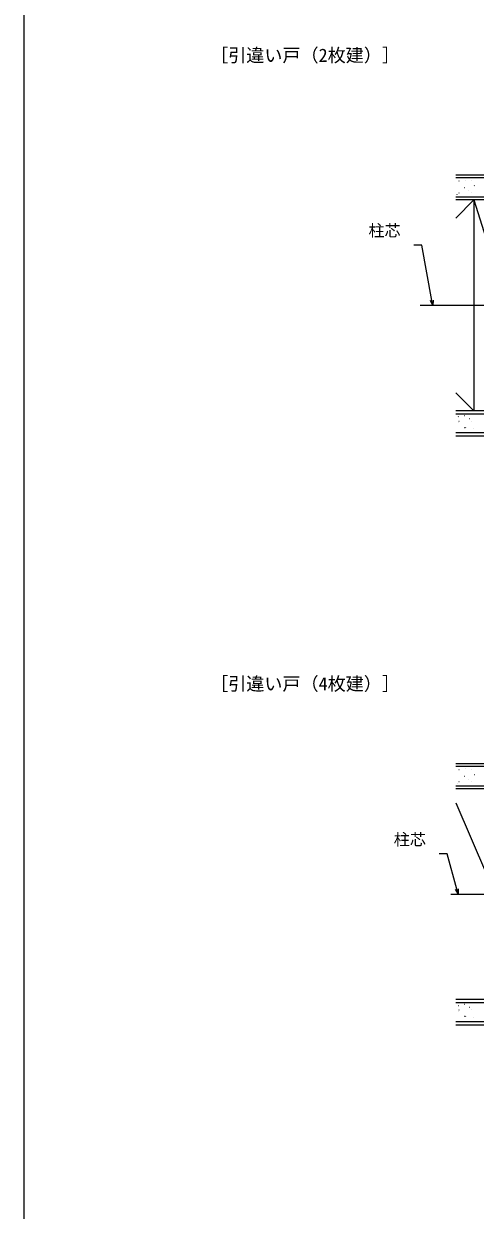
# Model space of a CAD drawing. Units: millimetres, scale not verified. Extents: x -525 to 525, y -783 to 779.
# Drawn here: x -525 to -300, y -461 to 129 of the extents above; entities that cross this region are included whole.
import ezdxf
from ezdxf.enums import TextEntityAlignment as Align

# ---------------------------------------------------------------- set-up
doc = ezdxf.new("R2010")
doc.units = ezdxf.units.MM
doc.header["$LTSCALE"] = 4
for name, color, linetype in [('0-2_USER1', 3, 'Continuous'), ('0-5_YKK_12', 2, 'Continuous'), ('0-8_YKK_D', 6, 'Continuous'), ('0-9_YKK_ZWAK', 7, 'Continuous'), ('0-A_YSS_K', 3, 'Continuous')]:
    doc.layers.add(name, color=color, linetype=linetype)
doc.styles.add('ＭＳ ゴシック', font='')
doc.styles.get('ＭＳ ゴシック').set_extended_font_data('MS Gothic')

msp = doc.modelspace()

# ---------------------------------------------------------------- linework, layer by layer
at = {"layer": '0-5_YKK_12'}
for p, q in [((-140.437, -10.823), (-327.773, -10.823)), ((-312.501, -303.938), (-196.891, -303.938))]:
    msp.add_line(p, q, dxfattribs=at)
at = {"layer": '0-8_YKK_D'}
for points in [[(-321.465, -10.823), (-321.913, -8.313), (-326.824, 19.177), (-330.874, 19.177)], [(-321.241, -8.193), (-321.465, -10.823), (-322.586, -8.433)], [(-308.857, -303.938), (-309.517, -301.475), (-314.216, -283.938), (-318.266, -283.938)], [(-308.857, -301.298), (-308.857, -303.938), (-310.177, -301.652)]]:
    msp.add_lwpolyline(points, dxfattribs=at)
at = {"layer": '0-9_YKK_ZWAK'}
msp.add_line((-525, 746.6), (-525, -783.4), dxfattribs=at)
at = {"layer": '0-A_YSS_K'}
for p, q in [((-265.001, 52.677), (-310.001, 52.677)), ((-308.466, 51.186), (-308.366, 51.186)), ((-305.616, 47.956), (-305.516, 47.956)), ((-305.054, 51.518), (-305.035, 51.525)), ((-302.386, 51.186), (-302.286, 51.186)), ((-300.763, 48.698), (-300.597, 48.808)), ((-310.001, 43.177), (-265.001, 43.177)), ((-265.001, 41.677), (-310.001, 41.677)), ((-310.001, 32.677), (-301.001, 41.677)), ((-309.342, 44.318), (-309.324, 44.325)), ((-308.466, 45.206), (-308.366, 45.206)), ((-303.856, 46.261), (-303.837, 46.267)), ((-302.386, 45.206), (-302.286, 45.206)), ((-301.001, 41.677), (-301.001, -63.323)), ((-301.001, 41.677), (-268.001, -63.323)), ((-310.001, -54.323), (-301.001, -63.323)), ((-265.001, -63.323), (-310.001, -63.323)), ((-310.001, -64.823), (-265.001, -64.823)), ((-308.775, -66.303), (-308.608, -66.193)), ((-308.576, -69.049), (-308.557, -69.042)), ((-308.466, -68.414), (-308.366, -68.414)), ((-305.616, -65.664), (-305.516, -65.664)), ((-303.09, -67.106), (-303.071, -67.099)), ((-302.386, -68.414), (-302.286, -68.414)), ((-265.001, -74.323), (-310.001, -74.323)), ((-307.378, -74.307), (-307.359, -74.3)), ((-305.616, -71.644), (-305.516, -71.644)), ((-305.165, -71.75), (-304.998, -71.639)), ((-301.138, -72.097), (-301.119, -72.09)), ((-265.001, -240.438), (-310.001, -240.438)), ((-308.466, -241.929), (-308.366, -241.929)), ((-305.054, -241.596), (-305.035, -241.59)), ((-302.386, -241.929), (-302.286, -241.929)), ((-308.466, -247.909), (-308.366, -247.909)), ((-305.616, -245.159), (-305.516, -245.159)), ((-303.856, -246.854), (-303.837, -246.847)), ((-302.386, -247.909), (-302.286, -247.909)), ((-300.763, -244.417), (-300.597, -244.307)), ((-310.001, -249.938), (-265.001, -249.938)), ((-265.001, -251.438), (-310.001, -251.438)), ((-309.342, -248.797), (-309.324, -248.79)), ((-310.001, -258.438), (-268.001, -356.438)), ((-265.001, -356.438), (-310.001, -356.438)), ((-310.001, -357.938), (-265.001, -357.938)), ((-308.775, -359.418), (-308.608, -359.308)), ((-305.616, -358.779), (-305.516, -358.779)), ((-303.09, -360.221), (-303.071, -360.214)), ((-308.576, -362.164), (-308.557, -362.157)), ((-308.466, -361.529), (-308.366, -361.529)), ((-305.616, -364.759), (-305.516, -364.759)), ((-305.165, -364.865), (-304.998, -364.754)), ((-302.386, -361.529), (-302.286, -361.529)), ((-301.138, -365.212), (-301.119, -365.205)), ((-265.001, -367.438), (-310.001, -367.438)), ((-307.378, -367.421), (-307.359, -367.415))]:
    msp.add_line(p, q, dxfattribs=at)
for points in [[(-310.001, 54.177), (-265.001, 54.177), (-265.001, 41.677)], [(-310.001, -75.823), (-265.001, -75.823), (-265.001, -63.323)], [(-310.001, -238.938), (-265.001, -238.938), (-265.001, -251.438)], [(-310.001, -368.938), (-265.001, -368.938), (-265.001, -356.438)]]:
    msp.add_lwpolyline(points, dxfattribs=at)

# ---------------------------------------------------------------- texts
at = {"layer": '0-2_USER1', "style": 'ＭＳ ゴシック'}
for s, p in [('［引違い戸（2枚建）］', (-432.25, 108.455)), ('［引違い戸（4枚建）］', (-432.25, -204.459))]:
    msp.add_text(s, height=6.598, dxfattribs=at).set_placement(p, align=Align.BOTTOM_LEFT)
at = {"layer": '0-8_YKK_D', "style": 'ＭＳ ゴシック'}
for p in [(-353.465, 21.722), (-340.857, -281.392)]:
    msp.add_text('柱芯', height=5.865, dxfattribs=at).set_placement(p, align=Align.BOTTOM_LEFT)

doc.saveas('drawing.dxf')
